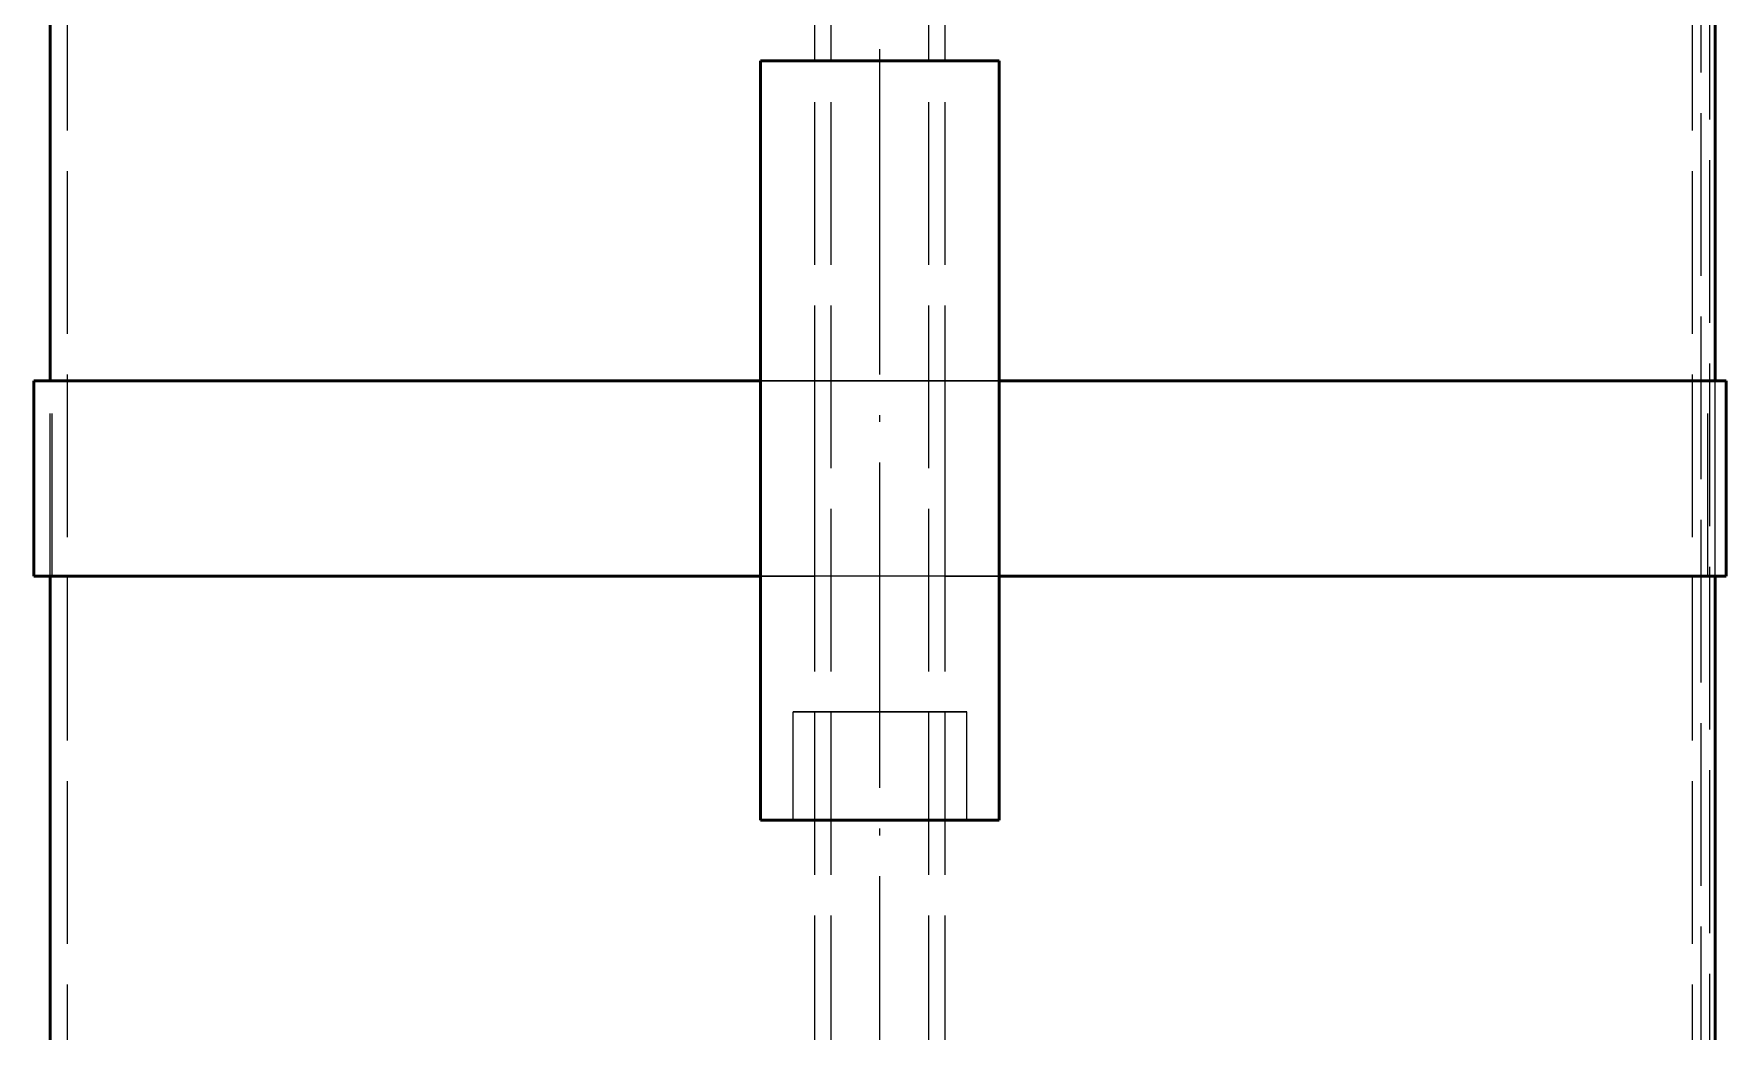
# Model space of a CAD drawing. Header units: millimetres. Extents: x 0 to 420, y 0 to 297.
# Drawn here: x 145 to 176.2, y 184.39 to 202.78 of the extents above; entities that cross this region are included whole.
import ezdxf

# ---------------------------------------------------------------- set-up
doc = ezdxf.new("R2010")
doc.units = ezdxf.units.MM
doc.linetypes.add('ISO02-TRAZOS', pattern=[3.75, 3, -0.75])
doc.linetypes.add('ISO04-TRAZO-PUNTO', pattern=[7.625, 6, -0.75, 0.125, -0.75])
for name, color, linetype, lineweight in [('01-VISIBLE', 7, 'CONTINUOUS', 50), ('02-OCULTA', 4, 'ISO02-TRAZOS', 25), ('03-EJE', 1, 'ISO04-TRAZO-PUNTO', 25)]:
    doc.layers.add(name, color=color, linetype=linetype, lineweight=lineweight)

msp = doc.modelspace()

# ---------------------------------------------------------------- linework, layer by layer
at = {"layer": '01-VISIBLE'}
for p, q in [((145.298, 196.38), (145.298, 235.089)), ((175.994, 196.38), (175.994, 235.089)), ((158.398, 188.28), (158.398, 202.28)), ((162.798, 188.28), (162.798, 202.28)), ((144.998, 192.78), (144.998, 196.38)), ((176.198, 192.78), (176.198, 196.38)), ((145.298, 171), (145.298, 192.78)), ((175.994, 171.2), (175.994, 192.78))]:
    msp.add_line(p, q, dxfattribs=at)
for points in [[(158.398, 202.28), (158.498, 202.28), (158.598, 202.28), (158.698, 202.28), (158.798, 202.28), (158.898, 202.28), (158.998, 202.28), (159.098, 202.28), (159.198, 202.28), (159.298, 202.28), (159.398, 202.28), (159.498, 202.28), (159.598, 202.28), (159.698, 202.28), (159.798, 202.28), (159.898, 202.28), (159.998, 202.28), (160.098, 202.28), (160.198, 202.28), (160.298, 202.28), (160.398, 202.28), (160.498, 202.28), (160.598, 202.28), (160.698, 202.28), (160.798, 202.28), (160.898, 202.28), (160.998, 202.28), (161.098, 202.28), (161.198, 202.28), (161.298, 202.28), (161.398, 202.28), (161.498, 202.28), (161.598, 202.28), (161.698, 202.28), (161.798, 202.28), (161.898, 202.28), (161.998, 202.28), (162.098, 202.28), (162.198, 202.28), (162.298, 202.28), (162.398, 202.28), (162.498, 202.28), (162.598, 202.28), (162.698, 202.28), (162.798, 202.28)], [(144.998, 196.38), (145.098, 196.38), (145.198, 196.38), (145.298, 196.38), (145.398, 196.38), (145.498, 196.38), (145.598, 196.38), (145.698, 196.38), (145.798, 196.38), (145.898, 196.38), (145.998, 196.38), (146.098, 196.38), (146.198, 196.38), (146.298, 196.38), (146.398, 196.38), (146.498, 196.38), (146.598, 196.38), (146.698, 196.38), (146.798, 196.38), (146.898, 196.38), (146.998, 196.38), (147.098, 196.38), (147.198, 196.38), (147.298, 196.38), (147.398, 196.38), (147.498, 196.38), (147.598, 196.38), (147.698, 196.38), (147.798, 196.38), (147.898, 196.38), (147.998, 196.38), (148.098, 196.38), (148.198, 196.38), (148.298, 196.38), (148.398, 196.38), (148.498, 196.38), (148.598, 196.38), (148.698, 196.38), (148.798, 196.38), (148.898, 196.38), (148.998, 196.38), (149.098, 196.38), (149.198, 196.38), (149.298, 196.38), (149.398, 196.38), (149.498, 196.38), (149.598, 196.38), (149.698, 196.38), (149.798, 196.38), (149.898, 196.38), (149.998, 196.38), (150.098, 196.38), (150.198, 196.38), (150.298, 196.38), (150.398, 196.38), (150.498, 196.38), (150.598, 196.38), (150.698, 196.38), (150.798, 196.38), (150.898, 196.38), (150.998, 196.38), (151.098, 196.38), (151.198, 196.38), (151.298, 196.38), (151.398, 196.38), (151.498, 196.38), (151.598, 196.38), (151.698, 196.38), (151.798, 196.38), (151.898, 196.38), (151.998, 196.38), (152.098, 196.38), (152.198, 196.38), (152.298, 196.38), (152.398, 196.38), (152.498, 196.38), (152.598, 196.38), (152.698, 196.38), (152.798, 196.38), (152.898, 196.38), (152.998, 196.38), (153.098, 196.38), (153.198, 196.38), (153.298, 196.38), (153.398, 196.38), (153.498, 196.38), (153.598, 196.38), (153.698, 196.38), (153.798, 196.38), (153.898, 196.38), (153.998, 196.38), (154.098, 196.38), (154.198, 196.38), (154.298, 196.38), (154.398, 196.38), (154.498, 196.38), (154.598, 196.38), (154.698, 196.38), (154.798, 196.38), (154.898, 196.38), (154.998, 196.38), (155.098, 196.38), (155.198, 196.38), (155.298, 196.38), (155.398, 196.38), (155.498, 196.38), (155.598, 196.38), (155.698, 196.38), (155.798, 196.38), (155.898, 196.38), (155.998, 196.38), (156.098, 196.38), (156.198, 196.38), (156.298, 196.38), (156.398, 196.38), (156.498, 196.38), (156.598, 196.38), (156.698, 196.38), (156.798, 196.38), (156.898, 196.38), (156.998, 196.38), (157.098, 196.38), (157.198, 196.38), (157.298, 196.38), (157.398, 196.38), (157.498, 196.38), (157.598, 196.38), (157.698, 196.38), (157.798, 196.38), (157.898, 196.38), (157.998, 196.38), (158.098, 196.38), (158.198, 196.38), (158.298, 196.38), (158.398, 196.38)], [(162.798, 196.38), (162.899, 196.38), (163, 196.38), (163.101, 196.38), (163.201, 196.38), (163.302, 196.38), (163.403, 196.38), (163.504, 196.38), (163.604, 196.38), (163.705, 196.38), (163.806, 196.38), (163.907, 196.38), (164.007, 196.38), (164.108, 196.38), (164.209, 196.38), (164.31, 196.38), (164.41, 196.38), (164.511, 196.38), (164.612, 196.38), (164.713, 196.38), (164.813, 196.38), (164.914, 196.38), (165.015, 196.38), (165.116, 196.38), (165.216, 196.38), (165.317, 196.38), (165.418, 196.38), (165.519, 196.38), (165.619, 196.38), (165.72, 196.38), (165.821, 196.38), (165.922, 196.38), (166.022, 196.38), (166.123, 196.38), (166.224, 196.38), (166.325, 196.38), (166.425, 196.38), (166.526, 196.38), (166.627, 196.38), (166.728, 196.38), (166.828, 196.38), (166.929, 196.38), (167.03, 196.38), (167.131, 196.38), (167.231, 196.38), (167.332, 196.38), (167.433, 196.38), (167.534, 196.38), (167.635, 196.38), (167.735, 196.38), (167.836, 196.38), (167.937, 196.38), (168.038, 196.38), (168.138, 196.38), (168.239, 196.38), (168.34, 196.38), (168.441, 196.38), (168.541, 196.38), (168.642, 196.38), (168.743, 196.38), (168.844, 196.38), (168.944, 196.38), (169.045, 196.38), (169.146, 196.38), (169.247, 196.38), (169.347, 196.38), (169.448, 196.38), (169.549, 196.38), (169.65, 196.38), (169.75, 196.38), (169.851, 196.38), (169.952, 196.38), (170.053, 196.38), (170.153, 196.38), (170.254, 196.38), (170.355, 196.38), (170.456, 196.38), (170.556, 196.38), (170.657, 196.38), (170.758, 196.38), (170.859, 196.38), (170.959, 196.38), (171.06, 196.38), (171.161, 196.38), (171.262, 196.38), (171.362, 196.38), (171.463, 196.38), (171.564, 196.38), (171.665, 196.38), (171.765, 196.38), (171.866, 196.38), (171.967, 196.38), (172.068, 196.38), (172.168, 196.38), (172.269, 196.38), (172.37, 196.38), (172.471, 196.38), (172.571, 196.38), (172.672, 196.38), (172.773, 196.38), (172.874, 196.38), (172.974, 196.38), (173.075, 196.38), (173.176, 196.38), (173.277, 196.38), (173.377, 196.38), (173.478, 196.38), (173.579, 196.38), (173.68, 196.38), (173.78, 196.38), (173.881, 196.38), (173.982, 196.38), (174.083, 196.38), (174.183, 196.38), (174.284, 196.38), (174.385, 196.38), (174.486, 196.38), (174.586, 196.38), (174.687, 196.38), (174.788, 196.38), (174.889, 196.38), (174.989, 196.38), (175.09, 196.38), (175.191, 196.38), (175.292, 196.38), (175.392, 196.38), (175.493, 196.38), (175.594, 196.38), (175.695, 196.38), (175.795, 196.38), (175.896, 196.38), (175.997, 196.38), (176.098, 196.38), (176.198, 196.38)], [(144.998, 192.78), (145.098, 192.78), (145.198, 192.78), (145.298, 192.78), (145.398, 192.78), (145.498, 192.78), (145.598, 192.78), (145.698, 192.78), (145.798, 192.78), (145.898, 192.78), (145.998, 192.78), (146.098, 192.78), (146.198, 192.78), (146.298, 192.78), (146.398, 192.78), (146.498, 192.78), (146.598, 192.78), (146.698, 192.78), (146.798, 192.78), (146.898, 192.78), (146.998, 192.78), (147.098, 192.78), (147.198, 192.78), (147.298, 192.78), (147.398, 192.78), (147.498, 192.78), (147.598, 192.78), (147.698, 192.78), (147.798, 192.78), (147.898, 192.78), (147.998, 192.78), (148.098, 192.78), (148.198, 192.78), (148.298, 192.78), (148.398, 192.78), (148.498, 192.78), (148.598, 192.78), (148.698, 192.78), (148.798, 192.78), (148.898, 192.78), (148.998, 192.78), (149.098, 192.78), (149.198, 192.78), (149.298, 192.78), (149.398, 192.78), (149.498, 192.78), (149.598, 192.78), (149.698, 192.78), (149.798, 192.78), (149.898, 192.78), (149.998, 192.78), (150.098, 192.78), (150.198, 192.78), (150.298, 192.78), (150.398, 192.78), (150.498, 192.78), (150.598, 192.78), (150.698, 192.78), (150.798, 192.78), (150.898, 192.78), (150.998, 192.78), (151.098, 192.78), (151.198, 192.78), (151.298, 192.78), (151.398, 192.78), (151.498, 192.78), (151.598, 192.78), (151.698, 192.78), (151.798, 192.78), (151.898, 192.78), (151.998, 192.78), (152.098, 192.78), (152.198, 192.78), (152.298, 192.78), (152.398, 192.78), (152.498, 192.78), (152.598, 192.78), (152.698, 192.78), (152.798, 192.78), (152.898, 192.78), (152.998, 192.78), (153.098, 192.78), (153.198, 192.78), (153.298, 192.78), (153.398, 192.78), (153.498, 192.78), (153.598, 192.78), (153.698, 192.78), (153.798, 192.78), (153.898, 192.78), (153.998, 192.78), (154.098, 192.78), (154.198, 192.78), (154.298, 192.78), (154.398, 192.78), (154.498, 192.78), (154.598, 192.78), (154.698, 192.78), (154.798, 192.78), (154.898, 192.78), (154.998, 192.78), (155.098, 192.78), (155.198, 192.78), (155.298, 192.78), (155.398, 192.78), (155.498, 192.78), (155.598, 192.78), (155.698, 192.78), (155.798, 192.78), (155.898, 192.78), (155.998, 192.78), (156.098, 192.78), (156.198, 192.78), (156.298, 192.78), (156.398, 192.78), (156.498, 192.78), (156.598, 192.78), (156.698, 192.78), (156.798, 192.78), (156.898, 192.78), (156.998, 192.78), (157.098, 192.78), (157.198, 192.78), (157.298, 192.78), (157.398, 192.78), (157.498, 192.78), (157.598, 192.78), (157.698, 192.78), (157.798, 192.78), (157.898, 192.78), (157.998, 192.78), (158.098, 192.78), (158.198, 192.78), (158.298, 192.78), (158.398, 192.78)], [(162.798, 192.78), (162.899, 192.78), (163, 192.78), (163.101, 192.78), (163.201, 192.78), (163.302, 192.78), (163.403, 192.78), (163.504, 192.78), (163.604, 192.78), (163.705, 192.78), (163.806, 192.78), (163.907, 192.78), (164.007, 192.78), (164.108, 192.78), (164.209, 192.78), (164.31, 192.78), (164.41, 192.78), (164.511, 192.78), (164.612, 192.78), (164.713, 192.78), (164.813, 192.78), (164.914, 192.78), (165.015, 192.78), (165.116, 192.78), (165.216, 192.78), (165.317, 192.78), (165.418, 192.78), (165.519, 192.78), (165.619, 192.78), (165.72, 192.78), (165.821, 192.78), (165.922, 192.78), (166.022, 192.78), (166.123, 192.78), (166.224, 192.78), (166.325, 192.78), (166.425, 192.78), (166.526, 192.78), (166.627, 192.78), (166.728, 192.78), (166.828, 192.78), (166.929, 192.78), (167.03, 192.78), (167.131, 192.78), (167.231, 192.78), (167.332, 192.78), (167.433, 192.78), (167.534, 192.78), (167.635, 192.78), (167.735, 192.78), (167.836, 192.78), (167.937, 192.78), (168.038, 192.78), (168.138, 192.78), (168.239, 192.78), (168.34, 192.78), (168.441, 192.78), (168.541, 192.78), (168.642, 192.78), (168.743, 192.78), (168.844, 192.78), (168.944, 192.78), (169.045, 192.78), (169.146, 192.78), (169.247, 192.78), (169.347, 192.78), (169.448, 192.78), (169.549, 192.78), (169.65, 192.78), (169.75, 192.78), (169.851, 192.78), (169.952, 192.78), (170.053, 192.78), (170.153, 192.78), (170.254, 192.78), (170.355, 192.78), (170.456, 192.78), (170.556, 192.78), (170.657, 192.78), (170.758, 192.78), (170.859, 192.78), (170.959, 192.78), (171.06, 192.78), (171.161, 192.78), (171.262, 192.78), (171.362, 192.78), (171.463, 192.78), (171.564, 192.78), (171.665, 192.78), (171.765, 192.78), (171.866, 192.78), (171.967, 192.78), (172.068, 192.78), (172.168, 192.78), (172.269, 192.78), (172.37, 192.78), (172.471, 192.78), (172.571, 192.78), (172.672, 192.78), (172.773, 192.78), (172.874, 192.78), (172.974, 192.78), (173.075, 192.78), (173.176, 192.78), (173.277, 192.78), (173.377, 192.78), (173.478, 192.78), (173.579, 192.78), (173.68, 192.78), (173.78, 192.78), (173.881, 192.78), (173.982, 192.78), (174.083, 192.78), (174.183, 192.78), (174.284, 192.78), (174.385, 192.78), (174.486, 192.78), (174.586, 192.78), (174.687, 192.78), (174.788, 192.78), (174.889, 192.78), (174.989, 192.78), (175.09, 192.78), (175.191, 192.78), (175.292, 192.78), (175.392, 192.78), (175.493, 192.78), (175.594, 192.78), (175.695, 192.78), (175.795, 192.78), (175.896, 192.78), (175.997, 192.78), (176.098, 192.78), (176.198, 192.78)], [(158.398, 188.28), (158.498, 188.28), (158.598, 188.28), (158.698, 188.28), (158.798, 188.28), (158.898, 188.28), (158.998, 188.28), (159.098, 188.28), (159.198, 188.28), (159.298, 188.28), (159.398, 188.28), (159.498, 188.28), (159.598, 188.28), (159.698, 188.28), (159.798, 188.28), (159.898, 188.28), (159.998, 188.28), (160.098, 188.28), (160.198, 188.28), (160.298, 188.28), (160.398, 188.28), (160.498, 188.28), (160.598, 188.28), (160.698, 188.28), (160.798, 188.28), (160.898, 188.28), (160.998, 188.28), (161.098, 188.28), (161.198, 188.28), (161.298, 188.28), (161.398, 188.28), (161.498, 188.28), (161.598, 188.28), (161.698, 188.28), (161.798, 188.28), (161.898, 188.28), (161.998, 188.28), (162.098, 188.28), (162.198, 188.28), (162.298, 188.28), (162.398, 188.28), (162.498, 188.28), (162.598, 188.28), (162.698, 188.28), (162.798, 188.28)]]:
    msp.add_lwpolyline(points, dxfattribs=at)
at = {"layer": '02-OCULTA'}
for p, q in [((159.398, 176.02), (159.398, 246.5)), ((159.698, 176.02), (159.698, 246.5)), ((161.498, 176.02), (161.498, 246.5)), ((161.798, 176.02), (161.798, 246.5)), ((145.618, 171), (145.618, 235.289)), ((175.578, 171), (175.578, 235.289)), ((175.738, 175.818), (175.738, 235.033)), ((175.738, 175.818), (175.738, 235.033)), ((175.898, 171.2), (175.898, 235.089)), ((175.994, 171.2), (175.994, 235.089)), ((145.298, 192.78), (145.298, 196.38)), ((145.338, 192.78), (145.338, 196.38)), ((159.398, 192.78), (159.398, 196.38)), ((159.398, 192.78), (159.398, 196.38)), ((161.798, 196.38), (159.398, 196.38)), ((159.398, 192.78), (159.398, 196.38)), ((159.398, 192.78), (159.398, 196.38)), ((161.798, 192.78), (161.798, 196.38)), ((161.798, 192.78), (161.798, 196.38)), ((161.798, 192.78), (161.798, 196.38)), ((161.798, 192.78), (161.798, 196.38)), ((175.858, 192.78), (175.858, 196.38)), ((175.994, 192.78), (175.994, 196.38)), ((161.798, 192.78), (159.398, 192.78)), ((158.998, 188.28), (158.998, 190.28)), ((162.198, 188.28), (162.198, 190.28))]:
    msp.add_line(p, q, dxfattribs=at)
for points in [[(160.598, 202.28), (160.498, 202.28), (160.398, 202.28), (160.298, 202.28), (160.198, 202.28), (160.098, 202.28), (159.998, 202.28), (159.898, 202.28), (159.798, 202.28), (159.698, 202.28), (159.598, 202.28), (159.498, 202.28), (159.398, 202.28), (159.298, 202.28), (159.198, 202.28), (159.098, 202.28), (158.998, 202.28), (158.898, 202.28), (158.798, 202.28), (158.698, 202.28), (158.598, 202.28), (158.498, 202.28), (158.398, 202.28)], [(162.798, 202.28), (162.694, 202.28), (162.589, 202.28), (162.484, 202.28), (162.379, 202.28), (162.275, 202.28), (162.17, 202.28), (162.065, 202.28), (161.96, 202.28), (161.856, 202.28), (161.751, 202.28), (161.646, 202.28), (161.541, 202.28), (161.437, 202.28), (161.332, 202.28), (161.227, 202.28), (161.122, 202.28), (161.017, 202.28), (160.913, 202.28), (160.808, 202.28), (160.703, 202.28), (160.598, 202.28)], [(160.598, 196.38), (160.498, 196.38), (160.398, 196.38), (160.298, 196.38), (160.198, 196.38), (160.098, 196.38), (159.998, 196.38), (159.898, 196.38), (159.798, 196.38), (159.698, 196.38), (159.598, 196.38), (159.498, 196.38), (159.398, 196.38), (159.298, 196.38), (159.198, 196.38), (159.098, 196.38), (158.998, 196.38), (158.898, 196.38), (158.798, 196.38), (158.698, 196.38), (158.598, 196.38), (158.498, 196.38), (158.398, 196.38), (158.298, 196.38), (158.198, 196.38), (158.098, 196.38), (157.998, 196.38), (157.898, 196.38), (157.798, 196.38), (157.698, 196.38), (157.598, 196.38), (157.498, 196.38), (157.398, 196.38), (157.298, 196.38), (157.198, 196.38), (157.098, 196.38), (156.998, 196.38), (156.898, 196.38), (156.798, 196.38), (156.698, 196.38), (156.598, 196.38), (156.498, 196.38), (156.398, 196.38), (156.298, 196.38), (156.198, 196.38), (156.098, 196.38), (155.998, 196.38), (155.898, 196.38), (155.798, 196.38), (155.698, 196.38), (155.598, 196.38), (155.498, 196.38), (155.398, 196.38), (155.298, 196.38), (155.198, 196.38), (155.098, 196.38), (154.998, 196.38), (154.898, 196.38), (154.798, 196.38), (154.698, 196.38), (154.598, 196.38), (154.498, 196.38), (154.398, 196.38), (154.298, 196.38), (154.198, 196.38), (154.098, 196.38), (153.998, 196.38), (153.898, 196.38), (153.798, 196.38), (153.698, 196.38), (153.598, 196.38), (153.498, 196.38), (153.398, 196.38), (153.298, 196.38), (153.198, 196.38), (153.098, 196.38), (152.998, 196.38), (152.898, 196.38), (152.798, 196.38), (152.698, 196.38), (152.598, 196.38), (152.498, 196.38), (152.398, 196.38), (152.298, 196.38), (152.198, 196.38), (152.098, 196.38), (151.998, 196.38), (151.898, 196.38), (151.798, 196.38), (151.698, 196.38), (151.598, 196.38), (151.498, 196.38), (151.398, 196.38), (151.298, 196.38), (151.198, 196.38), (151.098, 196.38), (150.998, 196.38), (150.898, 196.38), (150.798, 196.38), (150.698, 196.38), (150.598, 196.38), (150.498, 196.38), (150.398, 196.38), (150.298, 196.38), (150.198, 196.38), (150.098, 196.38), (149.998, 196.38), (149.898, 196.38), (149.798, 196.38), (149.698, 196.38), (149.598, 196.38), (149.498, 196.38), (149.398, 196.38), (149.298, 196.38), (149.198, 196.38), (149.098, 196.38), (148.998, 196.38), (148.898, 196.38), (148.798, 196.38), (148.698, 196.38), (148.598, 196.38), (148.498, 196.38), (148.398, 196.38), (148.298, 196.38), (148.198, 196.38), (148.098, 196.38), (147.998, 196.38), (147.898, 196.38), (147.798, 196.38), (147.698, 196.38), (147.598, 196.38), (147.498, 196.38), (147.398, 196.38), (147.298, 196.38), (147.198, 196.38), (147.098, 196.38), (146.998, 196.38), (146.898, 196.38), (146.798, 196.38), (146.698, 196.38), (146.598, 196.38), (146.498, 196.38), (146.398, 196.38), (146.298, 196.38), (146.198, 196.38), (146.098, 196.38), (145.998, 196.38), (145.898, 196.38), (145.798, 196.38), (145.698, 196.38), (145.598, 196.38), (145.498, 196.38), (145.398, 196.38), (145.298, 196.38), (145.198, 196.38), (145.098, 196.38), (144.998, 196.38)], [(160.598, 196.38), (160.498, 196.38), (160.398, 196.38), (160.297, 196.38), (160.197, 196.38), (160.096, 196.38), (159.996, 196.38), (159.896, 196.38), (159.795, 196.38), (159.695, 196.38), (159.594, 196.38), (159.494, 196.38), (159.394, 196.38), (159.293, 196.38), (159.193, 196.38), (159.092, 196.38), (158.992, 196.38), (158.892, 196.38), (158.791, 196.38), (158.691, 196.38), (158.591, 196.38), (158.49, 196.38), (158.39, 196.38), (158.289, 196.38), (158.189, 196.38), (158.089, 196.38), (157.988, 196.38), (157.888, 196.38), (157.787, 196.38), (157.687, 196.38), (157.587, 196.38), (157.486, 196.38), (157.386, 196.38), (157.285, 196.38), (157.185, 196.38), (157.085, 196.38), (156.984, 196.38), (156.884, 196.38), (156.783, 196.38), (156.683, 196.38), (156.583, 196.38), (156.482, 196.38), (156.382, 196.38), (156.281, 196.38), (156.181, 196.38), (156.081, 196.38), (155.98, 196.38), (155.88, 196.38), (155.779, 196.38), (155.679, 196.38), (155.579, 196.38), (155.478, 196.38), (155.378, 196.38), (155.277, 196.38), (155.177, 196.38), (155.077, 196.38), (154.976, 196.38), (154.876, 196.38), (154.776, 196.38), (154.675, 196.38), (154.575, 196.38), (154.474, 196.38), (154.374, 196.38), (154.274, 196.38), (154.173, 196.38), (154.073, 196.38), (153.972, 196.38), (153.872, 196.38), (153.772, 196.38), (153.671, 196.38), (153.571, 196.38), (153.47, 196.38), (153.37, 196.38), (153.27, 196.38), (153.169, 196.38), (153.069, 196.38), (152.968, 196.38), (152.868, 196.38), (152.768, 196.38), (152.667, 196.38), (152.567, 196.38), (152.466, 196.38), (152.366, 196.38), (152.266, 196.38), (152.165, 196.38), (152.065, 196.38), (151.964, 196.38), (151.864, 196.38), (151.764, 196.38), (151.663, 196.38), (151.563, 196.38), (151.462, 196.38), (151.362, 196.38), (151.262, 196.38), (151.161, 196.38), (151.061, 196.38), (150.961, 196.38), (150.86, 196.38), (150.76, 196.38), (150.659, 196.38), (150.559, 196.38), (150.459, 196.38), (150.358, 196.38), (150.258, 196.38), (150.157, 196.38), (150.057, 196.38), (149.957, 196.38), (149.856, 196.38), (149.756, 196.38), (149.655, 196.38), (149.555, 196.38), (149.455, 196.38), (149.354, 196.38), (149.254, 196.38), (149.153, 196.38), (149.053, 196.38), (148.953, 196.38), (148.852, 196.38), (148.752, 196.38), (148.651, 196.38), (148.551, 196.38), (148.451, 196.38), (148.35, 196.38), (148.25, 196.38), (148.149, 196.38), (148.049, 196.38), (147.949, 196.38), (147.848, 196.38), (147.748, 196.38), (147.647, 196.38), (147.547, 196.38), (147.447, 196.38), (147.346, 196.38), (147.246, 196.38), (147.146, 196.38), (147.045, 196.38), (146.945, 196.38), (146.844, 196.38), (146.744, 196.38), (146.644, 196.38), (146.543, 196.38), (146.443, 196.38), (146.342, 196.38), (146.242, 196.38), (146.142, 196.38), (146.041, 196.38), (145.941, 196.38), (145.84, 196.38), (145.74, 196.38), (145.64, 196.38), (145.539, 196.38), (145.439, 196.38), (145.338, 196.38)], [(145.338, 196.38), (145.439, 196.38), (145.539, 196.38), (145.64, 196.38), (145.74, 196.38), (145.841, 196.38), (145.941, 196.38), (146.041, 196.38), (146.142, 196.38), (146.242, 196.38), (146.343, 196.38), (146.443, 196.38), (146.544, 196.38), (146.644, 196.38), (146.744, 196.38), (146.845, 196.38), (146.945, 196.38), (147.046, 196.38), (147.146, 196.38), (147.247, 196.38), (147.347, 196.38), (147.447, 196.38), (147.548, 196.38), (147.648, 196.38), (147.749, 196.38), (147.849, 196.38), (147.95, 196.38), (148.05, 196.38), (148.15, 196.38), (148.251, 196.38), (148.351, 196.38), (148.452, 196.38), (148.552, 196.38), (148.653, 196.38), (148.753, 196.38), (148.853, 196.38), (148.954, 196.38), (149.054, 196.38), (149.155, 196.38), (149.255, 196.38), (149.356, 196.38), (149.456, 196.38), (149.556, 196.38), (149.657, 196.38), (149.757, 196.38), (149.858, 196.38), (149.958, 196.38), (150.059, 196.38), (150.159, 196.38), (150.259, 196.38), (150.36, 196.38), (150.46, 196.38), (150.561, 196.38), (150.661, 196.38), (150.762, 196.38), (150.862, 196.38), (150.962, 196.38), (151.063, 196.38), (151.163, 196.38), (151.264, 196.38), (151.364, 196.38), (151.465, 196.38), (151.565, 196.38), (151.665, 196.38), (151.766, 196.38), (151.866, 196.38), (151.967, 196.38), (152.067, 196.38), (152.168, 196.38), (152.268, 196.38), (152.368, 196.38), (152.469, 196.38), (152.569, 196.38), (152.67, 196.38), (152.77, 196.38), (152.871, 196.38), (152.971, 196.38), (153.071, 196.38), (153.172, 196.38), (153.272, 196.38), (153.373, 196.38), (153.473, 196.38), (153.574, 196.38), (153.674, 196.38), (153.774, 196.38), (153.875, 196.38), (153.975, 196.38), (154.076, 196.38), (154.176, 196.38), (154.277, 196.38), (154.377, 196.38), (154.477, 196.38), (154.578, 196.38), (154.678, 196.38), (154.779, 196.38), (154.879, 196.38), (154.98, 196.38), (155.08, 196.38), (155.18, 196.38), (155.281, 196.38), (155.381, 196.38), (155.482, 196.38), (155.582, 196.38), (155.683, 196.38), (155.783, 196.38), (155.883, 196.38), (155.984, 196.38), (156.084, 196.38), (156.185, 196.38), (156.285, 196.38), (156.386, 196.38), (156.486, 196.38), (156.586, 196.38), (156.687, 196.38), (156.787, 196.38), (156.888, 196.38), (156.988, 196.38), (157.089, 196.38), (157.189, 196.38), (157.289, 196.38), (157.39, 196.38), (157.49, 196.38), (157.591, 196.38), (157.691, 196.38), (157.792, 196.38), (157.892, 196.38), (157.992, 196.38), (158.093, 196.38), (158.193, 196.38), (158.294, 196.38), (158.394, 196.38), (158.495, 196.38), (158.595, 196.38), (158.695, 196.38), (158.796, 196.38), (158.896, 196.38), (158.997, 196.38), (159.097, 196.38), (159.198, 196.38), (159.298, 196.38), (159.398, 196.38)], [(158.398, 196.38), (158.498, 196.38), (158.598, 196.38), (158.698, 196.38), (158.798, 196.38), (158.898, 196.38), (158.998, 196.38), (159.098, 196.38), (159.198, 196.38), (159.298, 196.38), (159.398, 196.38)], [(159.398, 196.38), (159.498, 196.38), (159.598, 196.38), (159.698, 196.38), (159.798, 196.38), (159.898, 196.38), (159.998, 196.38), (160.098, 196.38), (160.198, 196.38), (160.298, 196.38), (160.398, 196.38), (160.498, 196.38), (160.598, 196.38), (160.698, 196.38), (160.798, 196.38), (160.898, 196.38), (160.998, 196.38), (161.098, 196.38), (161.198, 196.38), (161.298, 196.38), (161.398, 196.38), (161.498, 196.38), (161.598, 196.38), (161.698, 196.38), (161.798, 196.38)], [(176.198, 196.38), (176.098, 196.38), (175.997, 196.38), (175.896, 196.38), (175.796, 196.38), (175.695, 196.38), (175.595, 196.38), (175.494, 196.38), (175.393, 196.38), (175.293, 196.38), (175.192, 196.38), (175.091, 196.38), (174.991, 196.38), (174.89, 196.38), (174.789, 196.38), (174.689, 196.38), (174.588, 196.38), (174.487, 196.38), (174.387, 196.38), (174.286, 196.38), (174.186, 196.38), (174.085, 196.38), (173.984, 196.38), (173.884, 196.38), (173.783, 196.38), (173.682, 196.38), (173.582, 196.38), (173.481, 196.38), (173.38, 196.38), (173.28, 196.38), (173.179, 196.38), (173.078, 196.38), (172.978, 196.38), (172.877, 196.38), (172.776, 196.38), (172.676, 196.38), (172.575, 196.38), (172.475, 196.38), (172.374, 196.38), (172.273, 196.38), (172.173, 196.38), (172.072, 196.38), (171.971, 196.38), (171.871, 196.38), (171.77, 196.38), (171.669, 196.38), (171.569, 196.38), (171.468, 196.38), (171.367, 196.38), (171.267, 196.38), (171.166, 196.38), (171.066, 196.38), (170.965, 196.38), (170.864, 196.38), (170.764, 196.38), (170.663, 196.38), (170.562, 196.38), (170.462, 196.38), (170.361, 196.38), (170.26, 196.38), (170.16, 196.38), (170.059, 196.38), (169.958, 196.38), (169.858, 196.38), (169.757, 196.38), (169.656, 196.38), (169.556, 196.38), (169.455, 196.38), (169.355, 196.38), (169.254, 196.38), (169.153, 196.38), (169.053, 196.38), (168.952, 196.38), (168.851, 196.38), (168.751, 196.38), (168.65, 196.38), (168.549, 196.38), (168.449, 196.38), (168.348, 196.38), (168.247, 196.38), (168.147, 196.38), (168.046, 196.38), (167.946, 196.38), (167.845, 196.38), (167.744, 196.38), (167.644, 196.38), (167.543, 196.38), (167.442, 196.38), (167.342, 196.38), (167.241, 196.38), (167.14, 196.38), (167.04, 196.38), (166.939, 196.38), (166.838, 196.38), (166.738, 196.38), (166.637, 196.38), (166.536, 196.38), (166.436, 196.38), (166.335, 196.38), (166.235, 196.38), (166.134, 196.38), (166.033, 196.38), (165.933, 196.38), (165.832, 196.38), (165.731, 196.38), (165.631, 196.38), (165.53, 196.38), (165.429, 196.38), (165.329, 196.38), (165.228, 196.38), (165.127, 196.38), (165.027, 196.38), (164.926, 196.38), (164.826, 196.38), (164.725, 196.38), (164.624, 196.38), (164.524, 196.38), (164.423, 196.38), (164.322, 196.38), (164.222, 196.38), (164.121, 196.38), (164.02, 196.38), (163.92, 196.38), (163.819, 196.38), (163.718, 196.38), (163.618, 196.38), (163.517, 196.38), (163.416, 196.38), (163.316, 196.38), (163.215, 196.38), (163.115, 196.38), (163.014, 196.38), (162.913, 196.38), (162.813, 196.38), (162.712, 196.38), (162.611, 196.38), (162.511, 196.38), (162.41, 196.38), (162.309, 196.38), (162.209, 196.38), (162.108, 196.38), (162.007, 196.38), (161.907, 196.38), (161.806, 196.38), (161.706, 196.38), (161.605, 196.38), (161.504, 196.38), (161.404, 196.38), (161.303, 196.38), (161.202, 196.38), (161.102, 196.38), (161.001, 196.38), (160.9, 196.38), (160.8, 196.38), (160.699, 196.38), (160.598, 196.38)], [(175.858, 196.38), (175.758, 196.38), (175.658, 196.38), (175.557, 196.38), (175.457, 196.38), (175.356, 196.38), (175.256, 196.38), (175.156, 196.38), (175.055, 196.38), (174.955, 196.38), (174.854, 196.38), (174.754, 196.38), (174.654, 196.38), (174.553, 196.38), (174.453, 196.38), (174.352, 196.38), (174.252, 196.38), (174.152, 196.38), (174.051, 196.38), (173.951, 196.38), (173.851, 196.38), (173.75, 196.38), (173.65, 196.38), (173.549, 196.38), (173.449, 196.38), (173.349, 196.38), (173.248, 196.38), (173.148, 196.38), (173.047, 196.38), (172.947, 196.38), (172.847, 196.38), (172.746, 196.38), (172.646, 196.38), (172.545, 196.38), (172.445, 196.38), (172.345, 196.38), (172.244, 196.38), (172.144, 196.38), (172.043, 196.38), (171.943, 196.38), (171.843, 196.38), (171.742, 196.38), (171.642, 196.38), (171.541, 196.38), (171.441, 196.38), (171.341, 196.38), (171.24, 196.38), (171.14, 196.38), (171.039, 196.38), (170.939, 196.38), (170.839, 196.38), (170.738, 196.38), (170.638, 196.38), (170.537, 196.38), (170.437, 196.38), (170.337, 196.38), (170.236, 196.38), (170.136, 196.38), (170.036, 196.38), (169.935, 196.38), (169.835, 196.38), (169.734, 196.38), (169.634, 196.38), (169.534, 196.38), (169.433, 196.38), (169.333, 196.38), (169.232, 196.38), (169.132, 196.38), (169.032, 196.38), (168.931, 196.38), (168.831, 196.38), (168.73, 196.38), (168.63, 196.38), (168.53, 196.38), (168.429, 196.38), (168.329, 196.38), (168.228, 196.38), (168.128, 196.38), (168.028, 196.38), (167.927, 196.38), (167.827, 196.38), (167.726, 196.38), (167.626, 196.38), (167.526, 196.38), (167.425, 196.38), (167.325, 196.38), (167.224, 196.38), (167.124, 196.38), (167.024, 196.38), (166.923, 196.38), (166.823, 196.38), (166.722, 196.38), (166.622, 196.38), (166.522, 196.38), (166.421, 196.38), (166.321, 196.38), (166.221, 196.38), (166.12, 196.38), (166.02, 196.38), (165.919, 196.38), (165.819, 196.38), (165.719, 196.38), (165.618, 196.38), (165.518, 196.38), (165.417, 196.38), (165.317, 196.38), (165.217, 196.38), (165.116, 196.38), (165.016, 196.38), (164.915, 196.38), (164.815, 196.38), (164.715, 196.38), (164.614, 196.38), (164.514, 196.38), (164.413, 196.38), (164.313, 196.38), (164.213, 196.38), (164.112, 196.38), (164.012, 196.38), (163.911, 196.38), (163.811, 196.38), (163.711, 196.38), (163.61, 196.38), (163.51, 196.38), (163.409, 196.38), (163.309, 196.38), (163.209, 196.38), (163.108, 196.38), (163.008, 196.38), (162.907, 196.38), (162.807, 196.38), (162.707, 196.38), (162.606, 196.38), (162.506, 196.38), (162.406, 196.38), (162.305, 196.38), (162.205, 196.38), (162.104, 196.38), (162.004, 196.38), (161.904, 196.38), (161.803, 196.38), (161.703, 196.38), (161.602, 196.38), (161.502, 196.38), (161.402, 196.38), (161.301, 196.38), (161.201, 196.38), (161.1, 196.38), (161, 196.38), (160.9, 196.38), (160.799, 196.38), (160.699, 196.38), (160.598, 196.38)], [(161.798, 196.38), (161.898, 196.38), (161.998, 196.38), (162.098, 196.38), (162.198, 196.38), (162.298, 196.38), (162.398, 196.38), (162.498, 196.38), (162.598, 196.38), (162.698, 196.38), (162.798, 196.38)], [(161.798, 196.38), (161.899, 196.38), (161.999, 196.38), (162.1, 196.38), (162.2, 196.38), (162.301, 196.38), (162.401, 196.38), (162.501, 196.38), (162.602, 196.38), (162.702, 196.38), (162.803, 196.38), (162.903, 196.38), (163.004, 196.38), (163.104, 196.38), (163.204, 196.38), (163.305, 196.38), (163.405, 196.38), (163.506, 196.38), (163.606, 196.38), (163.707, 196.38), (163.807, 196.38), (163.907, 196.38), (164.008, 196.38), (164.108, 196.38), (164.209, 196.38), (164.309, 196.38), (164.41, 196.38), (164.51, 196.38), (164.61, 196.38), (164.711, 196.38), (164.811, 196.38), (164.912, 196.38), (165.012, 196.38), (165.113, 196.38), (165.213, 196.38), (165.313, 196.38), (165.414, 196.38), (165.514, 196.38), (165.615, 196.38), (165.715, 196.38), (165.816, 196.38), (165.916, 196.38), (166.016, 196.38), (166.117, 196.38), (166.217, 196.38), (166.318, 196.38), (166.418, 196.38), (166.519, 196.38), (166.619, 196.38), (166.719, 196.38), (166.82, 196.38), (166.92, 196.38), (167.021, 196.38), (167.121, 196.38), (167.222, 196.38), (167.322, 196.38), (167.422, 196.38), (167.523, 196.38), (167.623, 196.38), (167.724, 196.38), (167.824, 196.38), (167.925, 196.38), (168.025, 196.38), (168.125, 196.38), (168.226, 196.38), (168.326, 196.38), (168.427, 196.38), (168.527, 196.38), (168.628, 196.38), (168.728, 196.38), (168.828, 196.38), (168.929, 196.38), (169.029, 196.38), (169.13, 196.38), (169.23, 196.38), (169.331, 196.38), (169.431, 196.38), (169.531, 196.38), (169.632, 196.38), (169.732, 196.38), (169.833, 196.38), (169.933, 196.38), (170.034, 196.38), (170.134, 196.38), (170.234, 196.38), (170.335, 196.38), (170.435, 196.38), (170.536, 196.38), (170.636, 196.38), (170.737, 196.38), (170.837, 196.38), (170.937, 196.38), (171.038, 196.38), (171.138, 196.38), (171.239, 196.38), (171.339, 196.38), (171.44, 196.38), (171.54, 196.38), (171.64, 196.38), (171.741, 196.38), (171.841, 196.38), (171.942, 196.38), (172.042, 196.38), (172.143, 196.38), (172.243, 196.38), (172.343, 196.38), (172.444, 196.38), (172.544, 196.38), (172.645, 196.38), (172.745, 196.38), (172.846, 196.38), (172.946, 196.38), (173.046, 196.38), (173.147, 196.38), (173.247, 196.38), (173.348, 196.38), (173.448, 196.38), (173.549, 196.38), (173.649, 196.38), (173.749, 196.38), (173.85, 196.38), (173.95, 196.38), (174.051, 196.38), (174.151, 196.38), (174.252, 196.38), (174.352, 196.38), (174.452, 196.38), (174.553, 196.38), (174.653, 196.38), (174.754, 196.38), (174.854, 196.38), (174.955, 196.38), (175.055, 196.38), (175.155, 196.38), (175.256, 196.38), (175.356, 196.38), (175.457, 196.38), (175.557, 196.38), (175.658, 196.38), (175.758, 196.38), (175.858, 196.38)], [(160.598, 192.78), (160.498, 192.78), (160.398, 192.78), (160.298, 192.78), (160.198, 192.78), (160.098, 192.78), (159.998, 192.78), (159.898, 192.78), (159.798, 192.78), (159.698, 192.78), (159.598, 192.78), (159.498, 192.78), (159.398, 192.78), (159.298, 192.78), (159.198, 192.78), (159.098, 192.78), (158.998, 192.78), (158.898, 192.78), (158.798, 192.78), (158.698, 192.78), (158.598, 192.78), (158.498, 192.78), (158.398, 192.78), (158.298, 192.78), (158.198, 192.78), (158.098, 192.78), (157.998, 192.78), (157.898, 192.78), (157.798, 192.78), (157.698, 192.78), (157.598, 192.78), (157.498, 192.78), (157.398, 192.78), (157.298, 192.78), (157.198, 192.78), (157.098, 192.78), (156.998, 192.78), (156.898, 192.78), (156.798, 192.78), (156.698, 192.78), (156.598, 192.78), (156.498, 192.78), (156.398, 192.78), (156.298, 192.78), (156.198, 192.78), (156.098, 192.78), (155.998, 192.78), (155.898, 192.78), (155.798, 192.78), (155.698, 192.78), (155.598, 192.78), (155.498, 192.78), (155.398, 192.78), (155.298, 192.78), (155.198, 192.78), (155.098, 192.78), (154.998, 192.78), (154.898, 192.78), (154.798, 192.78), (154.698, 192.78), (154.598, 192.78), (154.498, 192.78), (154.398, 192.78), (154.298, 192.78), (154.198, 192.78), (154.098, 192.78), (153.998, 192.78), (153.898, 192.78), (153.798, 192.78), (153.698, 192.78), (153.598, 192.78), (153.498, 192.78), (153.398, 192.78), (153.298, 192.78), (153.198, 192.78), (153.098, 192.78), (152.998, 192.78), (152.898, 192.78), (152.798, 192.78), (152.698, 192.78), (152.598, 192.78), (152.498, 192.78), (152.398, 192.78), (152.298, 192.78), (152.198, 192.78), (152.098, 192.78), (151.998, 192.78), (151.898, 192.78), (151.798, 192.78), (151.698, 192.78), (151.598, 192.78), (151.498, 192.78), (151.398, 192.78), (151.298, 192.78), (151.198, 192.78), (151.098, 192.78), (150.998, 192.78), (150.898, 192.78), (150.798, 192.78), (150.698, 192.78), (150.598, 192.78), (150.498, 192.78), (150.398, 192.78), (150.298, 192.78), (150.198, 192.78), (150.098, 192.78), (149.998, 192.78), (149.898, 192.78), (149.798, 192.78), (149.698, 192.78), (149.598, 192.78), (149.498, 192.78), (149.398, 192.78), (149.298, 192.78), (149.198, 192.78), (149.098, 192.78), (148.998, 192.78), (148.898, 192.78), (148.798, 192.78), (148.698, 192.78), (148.598, 192.78), (148.498, 192.78), (148.398, 192.78), (148.298, 192.78), (148.198, 192.78), (148.098, 192.78), (147.998, 192.78), (147.898, 192.78), (147.798, 192.78), (147.698, 192.78), (147.598, 192.78), (147.498, 192.78), (147.398, 192.78), (147.298, 192.78), (147.198, 192.78), (147.098, 192.78), (146.998, 192.78), (146.898, 192.78), (146.798, 192.78), (146.698, 192.78), (146.598, 192.78), (146.498, 192.78), (146.398, 192.78), (146.298, 192.78), (146.198, 192.78), (146.098, 192.78), (145.998, 192.78), (145.898, 192.78), (145.798, 192.78), (145.698, 192.78), (145.598, 192.78), (145.498, 192.78), (145.398, 192.78), (145.298, 192.78), (145.198, 192.78), (145.098, 192.78), (144.998, 192.78)], [(160.598, 192.78), (160.498, 192.78), (160.398, 192.78), (160.297, 192.78), (160.197, 192.78), (160.096, 192.78), (159.996, 192.78), (159.896, 192.78), (159.795, 192.78), (159.695, 192.78), (159.594, 192.78), (159.494, 192.78), (159.394, 192.78), (159.293, 192.78), (159.193, 192.78), (159.092, 192.78), (158.992, 192.78), (158.892, 192.78), (158.791, 192.78), (158.691, 192.78), (158.591, 192.78), (158.49, 192.78), (158.39, 192.78), (158.289, 192.78), (158.189, 192.78), (158.089, 192.78), (157.988, 192.78), (157.888, 192.78), (157.787, 192.78), (157.687, 192.78), (157.587, 192.78), (157.486, 192.78), (157.386, 192.78), (157.285, 192.78), (157.185, 192.78), (157.085, 192.78), (156.984, 192.78), (156.884, 192.78), (156.783, 192.78), (156.683, 192.78), (156.583, 192.78), (156.482, 192.78), (156.382, 192.78), (156.281, 192.78), (156.181, 192.78), (156.081, 192.78), (155.98, 192.78), (155.88, 192.78), (155.779, 192.78), (155.679, 192.78), (155.579, 192.78), (155.478, 192.78), (155.378, 192.78), (155.277, 192.78), (155.177, 192.78), (155.077, 192.78), (154.976, 192.78), (154.876, 192.78), (154.776, 192.78), (154.675, 192.78), (154.575, 192.78), (154.474, 192.78), (154.374, 192.78), (154.274, 192.78), (154.173, 192.78), (154.073, 192.78), (153.972, 192.78), (153.872, 192.78), (153.772, 192.78), (153.671, 192.78), (153.571, 192.78), (153.47, 192.78), (153.37, 192.78), (153.27, 192.78), (153.169, 192.78), (153.069, 192.78), (152.968, 192.78), (152.868, 192.78), (152.768, 192.78), (152.667, 192.78), (152.567, 192.78), (152.466, 192.78), (152.366, 192.78), (152.266, 192.78), (152.165, 192.78), (152.065, 192.78), (151.964, 192.78), (151.864, 192.78), (151.764, 192.78), (151.663, 192.78), (151.563, 192.78), (151.462, 192.78), (151.362, 192.78), (151.262, 192.78), (151.161, 192.78), (151.061, 192.78), (150.961, 192.78), (150.86, 192.78), (150.76, 192.78), (150.659, 192.78), (150.559, 192.78), (150.459, 192.78), (150.358, 192.78), (150.258, 192.78), (150.157, 192.78), (150.057, 192.78), (149.957, 192.78), (149.856, 192.78), (149.756, 192.78), (149.655, 192.78), (149.555, 192.78), (149.455, 192.78), (149.354, 192.78), (149.254, 192.78), (149.153, 192.78), (149.053, 192.78), (148.953, 192.78), (148.852, 192.78), (148.752, 192.78), (148.651, 192.78), (148.551, 192.78), (148.451, 192.78), (148.35, 192.78), (148.25, 192.78), (148.149, 192.78), (148.049, 192.78), (147.949, 192.78), (147.848, 192.78), (147.748, 192.78), (147.647, 192.78), (147.547, 192.78), (147.447, 192.78), (147.346, 192.78), (147.246, 192.78), (147.146, 192.78), (147.045, 192.78), (146.945, 192.78), (146.844, 192.78), (146.744, 192.78), (146.644, 192.78), (146.543, 192.78), (146.443, 192.78), (146.342, 192.78), (146.242, 192.78), (146.142, 192.78), (146.041, 192.78), (145.941, 192.78), (145.84, 192.78), (145.74, 192.78), (145.64, 192.78), (145.539, 192.78), (145.439, 192.78), (145.338, 192.78)], [(145.338, 192.78), (145.439, 192.78), (145.539, 192.78), (145.64, 192.78), (145.74, 192.78), (145.841, 192.78), (145.941, 192.78), (146.041, 192.78), (146.142, 192.78), (146.242, 192.78), (146.343, 192.78), (146.443, 192.78), (146.544, 192.78), (146.644, 192.78), (146.744, 192.78), (146.845, 192.78), (146.945, 192.78), (147.046, 192.78), (147.146, 192.78), (147.247, 192.78), (147.347, 192.78), (147.447, 192.78), (147.548, 192.78), (147.648, 192.78), (147.749, 192.78), (147.849, 192.78), (147.95, 192.78), (148.05, 192.78), (148.15, 192.78), (148.251, 192.78), (148.351, 192.78), (148.452, 192.78), (148.552, 192.78), (148.653, 192.78), (148.753, 192.78), (148.853, 192.78), (148.954, 192.78), (149.054, 192.78), (149.155, 192.78), (149.255, 192.78), (149.356, 192.78), (149.456, 192.78), (149.556, 192.78), (149.657, 192.78), (149.757, 192.78), (149.858, 192.78), (149.958, 192.78), (150.059, 192.78), (150.159, 192.78), (150.259, 192.78), (150.36, 192.78), (150.46, 192.78), (150.561, 192.78), (150.661, 192.78), (150.762, 192.78), (150.862, 192.78), (150.962, 192.78), (151.063, 192.78), (151.163, 192.78), (151.264, 192.78), (151.364, 192.78), (151.465, 192.78), (151.565, 192.78), (151.665, 192.78), (151.766, 192.78), (151.866, 192.78), (151.967, 192.78), (152.067, 192.78), (152.168, 192.78), (152.268, 192.78), (152.368, 192.78), (152.469, 192.78), (152.569, 192.78), (152.67, 192.78), (152.77, 192.78), (152.871, 192.78), (152.971, 192.78), (153.071, 192.78), (153.172, 192.78), (153.272, 192.78), (153.373, 192.78), (153.473, 192.78), (153.574, 192.78), (153.674, 192.78), (153.774, 192.78), (153.875, 192.78), (153.975, 192.78), (154.076, 192.78), (154.176, 192.78), (154.277, 192.78), (154.377, 192.78), (154.477, 192.78), (154.578, 192.78), (154.678, 192.78), (154.779, 192.78), (154.879, 192.78), (154.98, 192.78), (155.08, 192.78), (155.18, 192.78), (155.281, 192.78), (155.381, 192.78), (155.482, 192.78), (155.582, 192.78), (155.683, 192.78), (155.783, 192.78), (155.883, 192.78), (155.984, 192.78), (156.084, 192.78), (156.185, 192.78), (156.285, 192.78), (156.386, 192.78), (156.486, 192.78), (156.586, 192.78), (156.687, 192.78), (156.787, 192.78), (156.888, 192.78), (156.988, 192.78), (157.089, 192.78), (157.189, 192.78), (157.289, 192.78), (157.39, 192.78), (157.49, 192.78), (157.591, 192.78), (157.691, 192.78), (157.792, 192.78), (157.892, 192.78), (157.992, 192.78), (158.093, 192.78), (158.193, 192.78), (158.294, 192.78), (158.394, 192.78), (158.495, 192.78), (158.595, 192.78), (158.695, 192.78), (158.796, 192.78), (158.896, 192.78), (158.997, 192.78), (159.097, 192.78), (159.198, 192.78), (159.298, 192.78), (159.398, 192.78)], [(158.398, 192.78), (158.498, 192.78), (158.598, 192.78), (158.698, 192.78), (158.798, 192.78), (158.898, 192.78), (158.998, 192.78), (159.098, 192.78), (159.198, 192.78), (159.298, 192.78), (159.398, 192.78)], [(161.798, 192.78), (161.698, 192.78), (161.598, 192.78), (161.498, 192.78), (161.398, 192.78), (161.298, 192.78), (161.198, 192.78), (161.098, 192.78), (160.998, 192.78), (160.898, 192.78), (160.798, 192.78), (160.698, 192.78), (160.598, 192.78), (160.498, 192.78), (160.398, 192.78), (160.298, 192.78), (160.198, 192.78), (160.098, 192.78), (159.998, 192.78), (159.898, 192.78), (159.798, 192.78), (159.698, 192.78), (159.598, 192.78), (159.498, 192.78), (159.398, 192.78)], [(176.198, 192.78), (176.098, 192.78), (175.997, 192.78), (175.896, 192.78), (175.796, 192.78), (175.695, 192.78), (175.595, 192.78), (175.494, 192.78), (175.393, 192.78), (175.293, 192.78), (175.192, 192.78), (175.091, 192.78), (174.991, 192.78), (174.89, 192.78), (174.789, 192.78), (174.689, 192.78), (174.588, 192.78), (174.487, 192.78), (174.387, 192.78), (174.286, 192.78), (174.186, 192.78), (174.085, 192.78), (173.984, 192.78), (173.884, 192.78), (173.783, 192.78), (173.682, 192.78), (173.582, 192.78), (173.481, 192.78), (173.38, 192.78), (173.28, 192.78), (173.179, 192.78), (173.078, 192.78), (172.978, 192.78), (172.877, 192.78), (172.776, 192.78), (172.676, 192.78), (172.575, 192.78), (172.475, 192.78), (172.374, 192.78), (172.273, 192.78), (172.173, 192.78), (172.072, 192.78), (171.971, 192.78), (171.871, 192.78), (171.77, 192.78), (171.669, 192.78), (171.569, 192.78), (171.468, 192.78), (171.367, 192.78), (171.267, 192.78), (171.166, 192.78), (171.066, 192.78), (170.965, 192.78), (170.864, 192.78), (170.764, 192.78), (170.663, 192.78), (170.562, 192.78), (170.462, 192.78), (170.361, 192.78), (170.26, 192.78), (170.16, 192.78), (170.059, 192.78), (169.958, 192.78), (169.858, 192.78), (169.757, 192.78), (169.656, 192.78), (169.556, 192.78), (169.455, 192.78), (169.355, 192.78), (169.254, 192.78), (169.153, 192.78), (169.053, 192.78), (168.952, 192.78), (168.851, 192.78), (168.751, 192.78), (168.65, 192.78), (168.549, 192.78), (168.449, 192.78), (168.348, 192.78), (168.247, 192.78), (168.147, 192.78), (168.046, 192.78), (167.946, 192.78), (167.845, 192.78), (167.744, 192.78), (167.644, 192.78), (167.543, 192.78), (167.442, 192.78), (167.342, 192.78), (167.241, 192.78), (167.14, 192.78), (167.04, 192.78), (166.939, 192.78), (166.838, 192.78), (166.738, 192.78), (166.637, 192.78), (166.536, 192.78), (166.436, 192.78), (166.335, 192.78), (166.235, 192.78), (166.134, 192.78), (166.033, 192.78), (165.933, 192.78), (165.832, 192.78), (165.731, 192.78), (165.631, 192.78), (165.53, 192.78), (165.429, 192.78), (165.329, 192.78), (165.228, 192.78), (165.127, 192.78), (165.027, 192.78), (164.926, 192.78), (164.826, 192.78), (164.725, 192.78), (164.624, 192.78), (164.524, 192.78), (164.423, 192.78), (164.322, 192.78), (164.222, 192.78), (164.121, 192.78), (164.02, 192.78), (163.92, 192.78), (163.819, 192.78), (163.718, 192.78), (163.618, 192.78), (163.517, 192.78), (163.416, 192.78), (163.316, 192.78), (163.215, 192.78), (163.115, 192.78), (163.014, 192.78), (162.913, 192.78), (162.813, 192.78), (162.712, 192.78), (162.611, 192.78), (162.511, 192.78), (162.41, 192.78), (162.309, 192.78), (162.209, 192.78), (162.108, 192.78), (162.007, 192.78), (161.907, 192.78), (161.806, 192.78), (161.706, 192.78), (161.605, 192.78), (161.504, 192.78), (161.404, 192.78), (161.303, 192.78), (161.202, 192.78), (161.102, 192.78), (161.001, 192.78), (160.9, 192.78), (160.8, 192.78), (160.699, 192.78), (160.598, 192.78)], [(175.858, 192.78), (175.758, 192.78), (175.658, 192.78), (175.557, 192.78), (175.457, 192.78), (175.356, 192.78), (175.256, 192.78), (175.156, 192.78), (175.055, 192.78), (174.955, 192.78), (174.854, 192.78), (174.754, 192.78), (174.654, 192.78), (174.553, 192.78), (174.453, 192.78), (174.352, 192.78), (174.252, 192.78), (174.152, 192.78), (174.051, 192.78), (173.951, 192.78), (173.851, 192.78), (173.75, 192.78), (173.65, 192.78), (173.549, 192.78), (173.449, 192.78), (173.349, 192.78), (173.248, 192.78), (173.148, 192.78), (173.047, 192.78), (172.947, 192.78), (172.847, 192.78), (172.746, 192.78), (172.646, 192.78), (172.545, 192.78), (172.445, 192.78), (172.345, 192.78), (172.244, 192.78), (172.144, 192.78), (172.043, 192.78), (171.943, 192.78), (171.843, 192.78), (171.742, 192.78), (171.642, 192.78), (171.541, 192.78), (171.441, 192.78), (171.341, 192.78), (171.24, 192.78), (171.14, 192.78), (171.039, 192.78), (170.939, 192.78), (170.839, 192.78), (170.738, 192.78), (170.638, 192.78), (170.537, 192.78), (170.437, 192.78), (170.337, 192.78), (170.236, 192.78), (170.136, 192.78), (170.036, 192.78), (169.935, 192.78), (169.835, 192.78), (169.734, 192.78), (169.634, 192.78), (169.534, 192.78), (169.433, 192.78), (169.333, 192.78), (169.232, 192.78), (169.132, 192.78), (169.032, 192.78), (168.931, 192.78), (168.831, 192.78), (168.73, 192.78), (168.63, 192.78), (168.53, 192.78), (168.429, 192.78), (168.329, 192.78), (168.228, 192.78), (168.128, 192.78), (168.028, 192.78), (167.927, 192.78), (167.827, 192.78), (167.726, 192.78), (167.626, 192.78), (167.526, 192.78), (167.425, 192.78), (167.325, 192.78), (167.224, 192.78), (167.124, 192.78), (167.024, 192.78), (166.923, 192.78), (166.823, 192.78), (166.722, 192.78), (166.622, 192.78), (166.522, 192.78), (166.421, 192.78), (166.321, 192.78), (166.221, 192.78), (166.12, 192.78), (166.02, 192.78), (165.919, 192.78), (165.819, 192.78), (165.719, 192.78), (165.618, 192.78), (165.518, 192.78), (165.417, 192.78), (165.317, 192.78), (165.217, 192.78), (165.116, 192.78), (165.016, 192.78), (164.915, 192.78), (164.815, 192.78), (164.715, 192.78), (164.614, 192.78), (164.514, 192.78), (164.413, 192.78), (164.313, 192.78), (164.213, 192.78), (164.112, 192.78), (164.012, 192.78), (163.911, 192.78), (163.811, 192.78), (163.711, 192.78), (163.61, 192.78), (163.51, 192.78), (163.409, 192.78), (163.309, 192.78), (163.209, 192.78), (163.108, 192.78), (163.008, 192.78), (162.907, 192.78), (162.807, 192.78), (162.707, 192.78), (162.606, 192.78), (162.506, 192.78), (162.406, 192.78), (162.305, 192.78), (162.205, 192.78), (162.104, 192.78), (162.004, 192.78), (161.904, 192.78), (161.803, 192.78), (161.703, 192.78), (161.602, 192.78), (161.502, 192.78), (161.402, 192.78), (161.301, 192.78), (161.201, 192.78), (161.1, 192.78), (161, 192.78), (160.9, 192.78), (160.799, 192.78), (160.699, 192.78), (160.598, 192.78)], [(161.798, 192.78), (161.898, 192.78), (161.998, 192.78), (162.098, 192.78), (162.198, 192.78), (162.298, 192.78), (162.398, 192.78), (162.498, 192.78), (162.598, 192.78), (162.698, 192.78), (162.798, 192.78)], [(161.798, 192.78), (161.899, 192.78), (161.999, 192.78), (162.1, 192.78), (162.2, 192.78), (162.301, 192.78), (162.401, 192.78), (162.501, 192.78), (162.602, 192.78), (162.702, 192.78), (162.803, 192.78), (162.903, 192.78), (163.004, 192.78), (163.104, 192.78), (163.204, 192.78), (163.305, 192.78), (163.405, 192.78), (163.506, 192.78), (163.606, 192.78), (163.707, 192.78), (163.807, 192.78), (163.907, 192.78), (164.008, 192.78), (164.108, 192.78), (164.209, 192.78), (164.309, 192.78), (164.41, 192.78), (164.51, 192.78), (164.61, 192.78), (164.711, 192.78), (164.811, 192.78), (164.912, 192.78), (165.012, 192.78), (165.113, 192.78), (165.213, 192.78), (165.313, 192.78), (165.414, 192.78), (165.514, 192.78), (165.615, 192.78), (165.715, 192.78), (165.816, 192.78), (165.916, 192.78), (166.016, 192.78), (166.117, 192.78), (166.217, 192.78), (166.318, 192.78), (166.418, 192.78), (166.519, 192.78), (166.619, 192.78), (166.719, 192.78), (166.82, 192.78), (166.92, 192.78), (167.021, 192.78), (167.121, 192.78), (167.222, 192.78), (167.322, 192.78), (167.422, 192.78), (167.523, 192.78), (167.623, 192.78), (167.724, 192.78), (167.824, 192.78), (167.925, 192.78), (168.025, 192.78), (168.125, 192.78), (168.226, 192.78), (168.326, 192.78), (168.427, 192.78), (168.527, 192.78), (168.628, 192.78), (168.728, 192.78), (168.828, 192.78), (168.929, 192.78), (169.029, 192.78), (169.13, 192.78), (169.23, 192.78), (169.331, 192.78), (169.431, 192.78), (169.531, 192.78), (169.632, 192.78), (169.732, 192.78), (169.833, 192.78), (169.933, 192.78), (170.034, 192.78), (170.134, 192.78), (170.234, 192.78), (170.335, 192.78), (170.435, 192.78), (170.536, 192.78), (170.636, 192.78), (170.737, 192.78), (170.837, 192.78), (170.937, 192.78), (171.038, 192.78), (171.138, 192.78), (171.239, 192.78), (171.339, 192.78), (171.44, 192.78), (171.54, 192.78), (171.64, 192.78), (171.741, 192.78), (171.841, 192.78), (171.942, 192.78), (172.042, 192.78), (172.143, 192.78), (172.243, 192.78), (172.343, 192.78), (172.444, 192.78), (172.544, 192.78), (172.645, 192.78), (172.745, 192.78), (172.846, 192.78), (172.946, 192.78), (173.046, 192.78), (173.147, 192.78), (173.247, 192.78), (173.348, 192.78), (173.448, 192.78), (173.549, 192.78), (173.649, 192.78), (173.749, 192.78), (173.85, 192.78), (173.95, 192.78), (174.051, 192.78), (174.151, 192.78), (174.252, 192.78), (174.352, 192.78), (174.452, 192.78), (174.553, 192.78), (174.653, 192.78), (174.754, 192.78), (174.854, 192.78), (174.955, 192.78), (175.055, 192.78), (175.155, 192.78), (175.256, 192.78), (175.356, 192.78), (175.457, 192.78), (175.557, 192.78), (175.658, 192.78), (175.758, 192.78), (175.858, 192.78)], [(160.598, 190.28), (160.498, 190.28), (160.398, 190.28), (160.298, 190.28), (160.198, 190.28), (160.098, 190.28), (159.998, 190.28), (159.898, 190.28), (159.798, 190.28), (159.698, 190.28), (159.598, 190.28), (159.498, 190.28), (159.398, 190.28), (159.298, 190.28), (159.198, 190.28), (159.098, 190.28), (158.998, 190.28)], [(158.998, 190.28), (159.098, 190.28), (159.198, 190.28), (159.298, 190.28), (159.398, 190.28), (159.498, 190.28), (159.598, 190.28), (159.698, 190.28), (159.798, 190.28), (159.898, 190.28), (159.998, 190.28), (160.098, 190.28), (160.198, 190.28), (160.298, 190.28), (160.398, 190.28), (160.498, 190.28), (160.598, 190.28), (160.698, 190.28), (160.798, 190.28), (160.898, 190.28), (160.998, 190.28), (161.098, 190.28), (161.198, 190.28), (161.298, 190.28), (161.398, 190.28), (161.498, 190.28), (161.598, 190.28), (161.698, 190.28), (161.798, 190.28), (161.898, 190.28), (161.998, 190.28), (162.098, 190.28), (162.198, 190.28)], [(162.198, 190.28), (162.092, 190.28), (161.985, 190.28), (161.878, 190.28), (161.772, 190.28), (161.665, 190.28), (161.558, 190.28), (161.452, 190.28), (161.345, 190.28), (161.238, 190.28), (161.132, 190.28), (161.025, 190.28), (160.918, 190.28), (160.812, 190.28), (160.705, 190.28), (160.598, 190.28)], [(160.598, 188.28), (160.498, 188.28), (160.398, 188.28), (160.298, 188.28), (160.198, 188.28), (160.098, 188.28), (159.998, 188.28), (159.898, 188.28), (159.798, 188.28), (159.698, 188.28), (159.598, 188.28), (159.498, 188.28), (159.398, 188.28), (159.298, 188.28), (159.198, 188.28), (159.098, 188.28), (158.998, 188.28), (158.898, 188.28), (158.798, 188.28), (158.698, 188.28), (158.598, 188.28), (158.498, 188.28), (158.398, 188.28)], [(160.598, 188.28), (160.498, 188.28), (160.398, 188.28), (160.298, 188.28), (160.198, 188.28), (160.098, 188.28), (159.998, 188.28), (159.898, 188.28), (159.798, 188.28), (159.698, 188.28), (159.598, 188.28), (159.498, 188.28), (159.398, 188.28), (159.298, 188.28), (159.198, 188.28), (159.098, 188.28), (158.998, 188.28)], [(158.998, 188.28), (159.098, 188.28), (159.198, 188.28), (159.298, 188.28), (159.398, 188.28), (159.498, 188.28), (159.598, 188.28), (159.698, 188.28), (159.798, 188.28), (159.898, 188.28), (159.998, 188.28), (160.098, 188.28), (160.198, 188.28), (160.298, 188.28), (160.398, 188.28), (160.498, 188.28), (160.598, 188.28), (160.698, 188.28), (160.798, 188.28), (160.898, 188.28), (160.998, 188.28), (161.098, 188.28), (161.198, 188.28), (161.298, 188.28), (161.398, 188.28), (161.498, 188.28), (161.598, 188.28), (161.698, 188.28), (161.798, 188.28), (161.898, 188.28), (161.998, 188.28), (162.098, 188.28), (162.198, 188.28)], [(162.798, 188.28), (162.694, 188.28), (162.589, 188.28), (162.484, 188.28), (162.379, 188.28), (162.275, 188.28), (162.17, 188.28), (162.065, 188.28), (161.96, 188.28), (161.856, 188.28), (161.751, 188.28), (161.646, 188.28), (161.541, 188.28), (161.437, 188.28), (161.332, 188.28), (161.227, 188.28), (161.122, 188.28), (161.017, 188.28), (160.913, 188.28), (160.808, 188.28), (160.703, 188.28), (160.598, 188.28)], [(162.198, 188.28), (162.092, 188.28), (161.985, 188.28), (161.878, 188.28), (161.772, 188.28), (161.665, 188.28), (161.558, 188.28), (161.452, 188.28), (161.345, 188.28), (161.238, 188.28), (161.132, 188.28), (161.025, 188.28), (160.918, 188.28), (160.812, 188.28), (160.705, 188.28), (160.598, 188.28)]]:
    msp.add_lwpolyline(points, dxfattribs=at)
at = {"layer": '03-EJE'}
msp.add_line((160.598, 166), (160.598, 253.9), dxfattribs=at)

doc.saveas('drawing.dxf')
